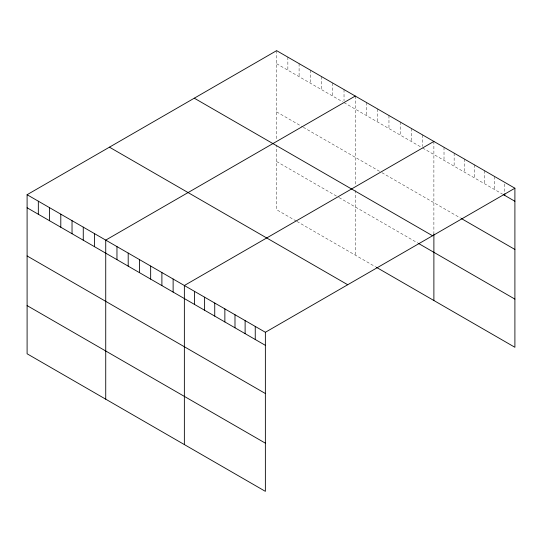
<?xml version="1.0" encoding="UTF-8"?>
<svg xmlns="http://www.w3.org/2000/svg" width="542" height="542" viewBox="0 0 542 542"><rect width="100%" height="100%" fill="white"/><g stroke="black" fill="none" stroke-linecap="round" stroke-linejoin="round"><path stroke-width="0.41" stroke-dasharray="2.71 2.03" d="M276.63 50.65L276.63 140.026M276.63 63.712L342.619 101.808M344.028 102.621L421.249 147.207M422.652 148.02L502.603 194.178M276.63 111.896L302.605 126.889M303.303 127.295L381.236 172.288M381.934 172.695L460.653 218.135M276.63 161.536L338.411 197.207M339.109 197.613L417.74 243.006M296.284 221.068L276.63 209.72L276.63 144.992M296.989 221.475L375.62 266.874M504.771 184.002L504.771 192.166M494.65 176.523L494.65 189.585M484.521 170.676L484.521 183.738M474.392 164.829L474.392 177.891M464.27 158.982L464.27 172.044M454.142 153.135L454.142 166.198M444.013 147.288L444.013 160.351M433.885 141.442L433.885 234.13M422.652 134.958L422.652 146.387M411.419 128.474L411.419 141.53M400.192 121.991L400.192 135.046M388.96 115.5L388.96 128.562M377.727 109.017L377.727 122.079M366.494 102.533L366.494 115.595M355.261 96.049L355.261 185.418M355.261 190.384L355.261 255.119M344.028 89.559L344.028 100.988M332.795 83.075L332.795 96.137M321.562 76.591L321.562 89.654M310.329 70.108L310.329 83.163M299.096 63.624L299.096 76.679M287.863 57.134L287.863 70.196"/><path stroke-width="0.81" d="M514.9 188.216L265.37 332.28L265.37 491.35L27.1 353.784L27.1 194.713L276.63 50.65L514.9 188.216L514.9 347.286L376.317 267.274M355.261 96.049L105.731 240.113L105.731 399.183M433.885 141.442L184.361 285.505L184.361 444.576M503.328 194.592L514.9 201.272M461.371 218.555L514.9 249.456M194.287 98.19L432.557 235.756M418.444 243.412L514.9 299.103M109.443 147.173L347.713 284.74M27.1 194.713L265.37 332.28M27.1 207.776L265.37 345.342M27.1 255.959L265.37 393.519M27.1 305.6L265.37 443.166M504.771 193.799L504.771 195.432M433.885 234.13L433.885 300.512M255.248 326.433L255.248 339.495M245.12 320.586L245.12 333.648M234.991 314.739L234.991 327.802M224.862 308.893L224.862 321.955M214.74 303.046L214.74 316.108M204.612 297.199L204.612 310.261M194.483 291.352L194.483 304.414M173.128 279.022L173.128 292.084M161.895 272.538L161.895 285.593M150.662 266.054L150.662 279.11M139.43 259.564L139.43 272.626M128.197 253.08L128.197 266.142M116.964 246.596L116.964 259.659M94.498 233.629L94.498 246.685M83.265 227.139L83.265 240.201M72.032 220.655L72.032 233.717M60.799 214.171L60.799 227.227M49.566 207.688L49.566 220.743M38.333 201.197L38.333 214.259"/></g></svg>
